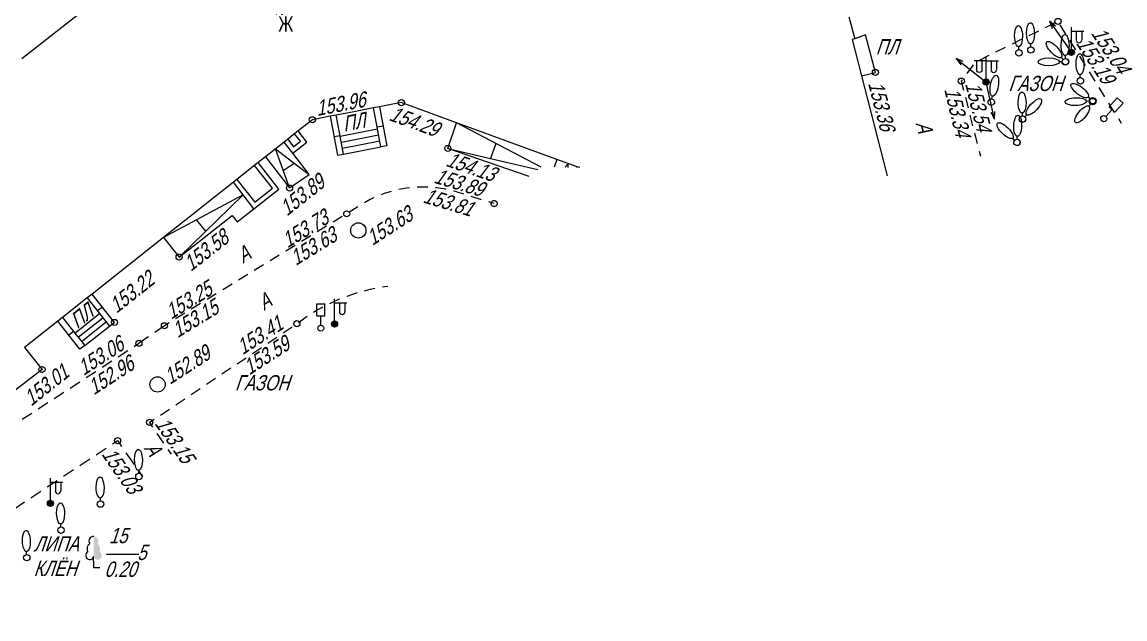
# Model space of a CAD drawing. Header units: metres. Extents: x 382 to 851, y 14083 to 14440.
# Drawn here: x 575.6 to 647.7, y 14172.7 to 14211.8 of the extents above; entities that cross this region are included whole.
import ezdxf
from ezdxf.enums import TextEntityAlignment as Align

# ---------------------------------------------------------------- set-up
doc = ezdxf.new("R2010")
doc.units = ezdxf.units.M
doc.header["$MEASUREMENT"] = 0
doc.linetypes.add('UP line', pattern=[1.5, 1, -0.5])
for name, color, linetype, lineweight in [('Бортовой камень', 7, 'Continuous', 25), ('Внутреннее заполнение', 7, 'Continuous', 25), ('Горизонтали', 7, 'Continuous', 25), ('Граница улицы', 7, 'Continuous', 25), ('Здания', 7, 'Continuous', 25), ('Колодцы', 7, 'Continuous', 25), ('Крыльца', 7, 'Continuous', 25), ('Леса и газоны', 7, 'Continuous', 25), ('ЛЭП', 7, 'Continuous', 25), ('Отдельно стоящее дерево', 7, 'Continuous', 25), ('Светофоры', 7, 'Continuous', 25), ('Фонари', 7, 'Continuous', 25), ('Части зданий', 7, 'Continuous', 25)]:
    doc.layers.add(name, color=color, linetype=linetype, lineweight=lineweight)
doc.styles.add('Style-RUSSIAN_1251', font='RUSSIAN_1251.shx')
doc.styles.add('Style-RUSSIAN_1251 I 0.32289', font='RUSSIAN_1251.shx', dxfattribs={"oblique": 18.5})

# ---------------------------------------------------------------- blocks, each defined once
blk = doc.blocks.new('PIKET_632')
at = {"layer": 'Горизонтали', "color": 251, "linetype": 'Continuous', "lineweight": 9}
blk.add_arc((0, 0), 0.2, 0, 359.99999, dxfattribs=at)
blk = doc.blocks.new('PIKET_636')
at = {"layer": 'Горизонтали', "color": 251, "linetype": 'Continuous', "lineweight": 9}
blk.add_arc((0, 0), 0.2, 0, 359.99999, dxfattribs=at)
blk = doc.blocks.new('DEREVO_552')
at = {"layer": 'Отдельно стоящее дерево', "color": 251, "linetype": 'Continuous', "lineweight": 9, "flags": 128}
blk.add_lwpolyline([(-0.007, 0.21), (-0.007, 0.393)], dxfattribs=at)
at = {"layer": 'Отдельно стоящее дерево', "color": 251, "linetype": 'Continuous', "lineweight": 9}
blk.add_arc((0, 0), 0.21, 0, 359.99999, dxfattribs=at)
blk.add_ellipse((-0.026, 1.088), major_axis=(-0.018, 0.695), ratio=0.369829, dxfattribs=at)
blk = doc.blocks.new('DEREVO_553')
at = {"layer": 'Отдельно стоящее дерево', "color": 251, "linetype": 'Continuous', "lineweight": 9, "flags": 128}
blk.add_lwpolyline([(-0.007, 0.21), (-0.007, 0.393)], dxfattribs=at)
at = {"layer": 'Отдельно стоящее дерево', "color": 251, "linetype": 'Continuous', "lineweight": 9}
blk.add_arc((-0.001, 0), 0.21, 0, 359.99999, dxfattribs=at)
blk.add_ellipse((-0.026, 1.088), major_axis=(-0.018, 0.695), ratio=0.369829, dxfattribs=at)
blk = doc.blocks.new('DEREVO_554')
at = {"layer": 'Отдельно стоящее дерево', "color": 251, "linetype": 'Continuous', "lineweight": 9, "flags": 128}
blk.add_lwpolyline([(-0.007, 0.21), (-0.007, 0.393)], dxfattribs=at)
at = {"layer": 'Отдельно стоящее дерево', "color": 251, "linetype": 'Continuous', "lineweight": 9}
blk.add_arc((0, 0), 0.21, 0, 359.99999, dxfattribs=at)
blk.add_ellipse((-0.026, 1.088), major_axis=(-0.019, 0.695), ratio=0.369829, dxfattribs=at)
blk = doc.blocks.new('DEREVO_555')
at = {"layer": 'Отдельно стоящее дерево', "color": 251, "linetype": 'Continuous', "lineweight": 9, "flags": 128}
blk.add_lwpolyline([(-0.007, 0.21), (-0.007, 0.393)], dxfattribs=at)
at = {"layer": 'Отдельно стоящее дерево', "color": 251, "linetype": 'Continuous', "lineweight": 9}
blk.add_arc((-0.00035, -0.00042), 0.21, 0, 359.9999943, dxfattribs=at)
blk.add_ellipse((-0.02585, 1.08758), major_axis=(-0.0185, 0.695), ratio=0.36982862, dxfattribs=at)
blk = doc.blocks.new('DEREVO_556')
at = {"layer": 'Отдельно стоящее дерево', "color": 251, "linetype": 'Continuous', "lineweight": 9, "flags": 128}
blk.add_lwpolyline([(-0.007, 0.211), (-0.007, 0.393)], dxfattribs=at)
at = {"layer": 'Отдельно стоящее дерево', "color": 251, "linetype": 'Continuous', "lineweight": 9}
blk.add_arc((0, 0), 0.21, 0, 359.99999, dxfattribs=at)
blk.add_ellipse((-0.026, 1.088), major_axis=(-0.018, 0.695), ratio=0.369829, dxfattribs=at)
blk = doc.blocks.new('DEREVO_557')
at = {"layer": 'Отдельно стоящее дерево', "color": 251, "linetype": 'Continuous', "lineweight": 9, "flags": 128}
blk.add_lwpolyline([(-0.007, 0.21), (-0.007, 0.393)], dxfattribs=at)
at = {"layer": 'Отдельно стоящее дерево', "color": 251, "linetype": 'Continuous', "lineweight": 9}
blk.add_arc((0, 0), 0.21, 0, 359.99999, dxfattribs=at)
blk.add_ellipse((-0.026, 1.088), major_axis=(-0.018, 0.695), ratio=0.369829, dxfattribs=at)
blk = doc.blocks.new('DEREVO_558')
at = {"layer": 'Отдельно стоящее дерево', "color": 251, "linetype": 'Continuous', "lineweight": 9, "flags": 128}
blk.add_lwpolyline([(-0.007, 0.21), (-0.007, 0.393)], dxfattribs=at)
at = {"layer": 'Отдельно стоящее дерево', "color": 251, "linetype": 'Continuous', "lineweight": 9}
blk.add_arc((0.00046, 0.00009), 0.21, 0, 359.9999943, dxfattribs=at)
blk.add_ellipse((-0.02504, 1.08809), major_axis=(-0.0185, 0.695), ratio=0.36982862, dxfattribs=at)
blk = doc.blocks.new('DEREVO_559')
at = {"layer": 'Отдельно стоящее дерево', "color": 251, "linetype": 'Continuous', "lineweight": 9, "flags": 128}
blk.add_lwpolyline([(-0.007, 0.21), (-0.007, 0.393)], dxfattribs=at)
at = {"layer": 'Отдельно стоящее дерево', "color": 251, "linetype": 'Continuous', "lineweight": 9}
blk.add_arc((0, 0), 0.21, 0, 359.99999, dxfattribs=at)
blk.add_ellipse((-0.026, 1.088), major_axis=(-0.019, 0.695), ratio=0.369829, dxfattribs=at)
blk = doc.blocks.new('DEREVO_560')
at = {"layer": 'Отдельно стоящее дерево', "color": 251, "linetype": 'Continuous', "lineweight": 9, "flags": 128}
blk.add_lwpolyline([(-0.007, 0.21), (-0.007, 0.393)], dxfattribs=at)
at = {"layer": 'Отдельно стоящее дерево', "color": 251, "linetype": 'Continuous', "lineweight": 9}
blk.add_arc((-0.00006, -0.00005), 0.21, 0, 359.9999943, dxfattribs=at)
blk.add_ellipse((-0.02556, 1.08795), major_axis=(-0.0185, 0.695), ratio=0.36982862, dxfattribs=at)
blk = doc.blocks.new('DEREVO_561')
at = {"layer": 'Отдельно стоящее дерево', "color": 251, "linetype": 'Continuous', "lineweight": 9, "flags": 128}
blk.add_lwpolyline([(-0.007, 0.21), (-0.007, 0.393)], dxfattribs=at)
at = {"layer": 'Отдельно стоящее дерево', "color": 251, "linetype": 'Continuous', "lineweight": 9}
blk.add_arc((0, 0), 0.21, 0, 359.99999, dxfattribs=at)
blk.add_ellipse((-0.026, 1.088), major_axis=(-0.019, 0.695), ratio=0.369829, dxfattribs=at)
blk = doc.blocks.new('DEREVO_562')
at = {"layer": 'Отдельно стоящее дерево', "color": 251, "linetype": 'Continuous', "lineweight": 9, "flags": 128}
blk.add_lwpolyline([(-0.007, 0.21), (-0.006, 0.393)], dxfattribs=at)
at = {"layer": 'Отдельно стоящее дерево', "color": 251, "linetype": 'Continuous', "lineweight": 9}
blk.add_arc((0, 0), 0.21, 0, 359.99999, dxfattribs=at)
blk.add_ellipse((-0.025, 1.088), major_axis=(-0.018, 0.695), ratio=0.369829, dxfattribs=at)
blk = doc.blocks.new('DEREVO_563')
at = {"layer": 'Отдельно стоящее дерево', "color": 251, "linetype": 'Continuous', "lineweight": 9, "flags": 128}
blk.add_lwpolyline([(-0.007, 0.21), (-0.007, 0.393)], dxfattribs=at)
at = {"layer": 'Отдельно стоящее дерево', "color": 251, "linetype": 'Continuous', "lineweight": 9}
blk.add_arc((-0.00007, -0.00049), 0.21, 0, 359.9999943, dxfattribs=at)
blk.add_ellipse((-0.02557, 1.08751), major_axis=(-0.0185, 0.695), ratio=0.36982862, dxfattribs=at)
blk = doc.blocks.new('DEREVO_564')
at = {"layer": 'Отдельно стоящее дерево', "color": 251, "linetype": 'Continuous', "lineweight": 9, "flags": 128}
blk.add_lwpolyline([(-0.007, 0.21), (-0.007, 0.393)], dxfattribs=at)
at = {"layer": 'Отдельно стоящее дерево', "color": 251, "linetype": 'Continuous', "lineweight": 9}
blk.add_arc((0, 0), 0.21, 0, 359.99999, dxfattribs=at)
blk.add_ellipse((-0.026, 1.088), major_axis=(-0.018, 0.695), ratio=0.369829, dxfattribs=at)
blk = doc.blocks.new('DEREVO_565')
at = {"layer": 'Отдельно стоящее дерево', "color": 251, "linetype": 'Continuous', "lineweight": 9, "flags": 128}
blk.add_lwpolyline([(-0.007, 0.21), (-0.007, 0.393)], dxfattribs=at)
at = {"layer": 'Отдельно стоящее дерево', "color": 251, "linetype": 'Continuous', "lineweight": 9}
blk.add_arc((0, 0), 0.21, 0, 359.99999, dxfattribs=at)
blk.add_ellipse((-0.025, 1.088), major_axis=(-0.019, 0.695), ratio=0.369829, dxfattribs=at)
blk = doc.blocks.new('PIKET_656')
at = {"layer": 'Горизонтали', "color": 251, "linetype": 'Continuous', "lineweight": 9}
blk.add_arc((-0.00005, -0.00049), 0.2, 0, 359.9999943, dxfattribs=at)
blk = doc.blocks.new('PIKET_657')
at = {"layer": 'Горизонтали', "color": 251, "linetype": 'Continuous', "lineweight": 9}
blk.add_arc((-0.00022, -0.0001), 0.2, 0, 359.9999943, dxfattribs=at)
blk = doc.blocks.new('PIKET_658')
at = {"layer": 'Горизонтали', "color": 251, "linetype": 'Continuous', "lineweight": 9}
blk.add_arc((-0.00001, -0.0003), 0.2, 0, 359.9999943, dxfattribs=at)
blk = doc.blocks.new('PIKET_659')
at = {"layer": 'Горизонтали', "color": 251, "linetype": 'Continuous', "lineweight": 9}
blk.add_arc((0, 0), 0.2, 0, 359.99999, dxfattribs=at)
blk = doc.blocks.new('KOLOD_140')
at = {"layer": 'Колодцы', "color": 251, "linetype": 'Continuous', "lineweight": 9}
blk.add_arc((0, 0), 0.5, 0, 359.99999, dxfattribs=at)
blk = doc.blocks.new('KOLOD_141')
at = {"layer": 'Колодцы', "color": 251, "linetype": 'Continuous', "lineweight": 9}
blk.add_arc((0, 0), 0.5, 0, 359.99999, dxfattribs=at)
blk = doc.blocks.new('DEREVO_597')
at = {"layer": 'Отдельно стоящее дерево', "color": 251, "linetype": 'Continuous', "lineweight": 9, "flags": 128}
blk.add_lwpolyline([(-0.007, 0.21), (-0.007, 0.393)], dxfattribs=at)
at = {"layer": 'Отдельно стоящее дерево', "color": 251, "linetype": 'Continuous', "lineweight": 9}
blk.add_arc((0, 0), 0.21, 0, 359.99999, dxfattribs=at)
blk.add_ellipse((-0.026, 1.088), major_axis=(-0.019, 0.695), ratio=0.369829, dxfattribs=at)
blk = doc.blocks.new('DEREVO_598')
at = {"layer": 'Отдельно стоящее дерево', "color": 251, "linetype": 'Continuous', "lineweight": 9, "flags": 128}
blk.add_lwpolyline([(-0.007, 0.21), (-0.007, 0.393)], dxfattribs=at)
at = {"layer": 'Отдельно стоящее дерево', "color": 251, "linetype": 'Continuous', "lineweight": 9}
blk.add_arc((0, 0), 0.21, 0, 359.99999, dxfattribs=at)
blk.add_ellipse((-0.026, 1.088), major_axis=(-0.019, 0.695), ratio=0.369829, dxfattribs=at)
blk = doc.blocks.new('DEREVO_599')
at = {"layer": 'Отдельно стоящее дерево', "color": 251, "linetype": 'Continuous', "lineweight": 9, "flags": 128}
blk.add_lwpolyline([(-0.007, 0.21), (-0.007, 0.393)], dxfattribs=at)
at = {"layer": 'Отдельно стоящее дерево', "color": 251, "linetype": 'Continuous', "lineweight": 9}
blk.add_arc((0, 0), 0.21, 0, 359.99999, dxfattribs=at)
blk.add_ellipse((-0.026, 1.088), major_axis=(-0.019, 0.695), ratio=0.369829, dxfattribs=at)
blk = doc.blocks.new('DEREVO_600')
at = {"layer": 'Отдельно стоящее дерево', "color": 251, "linetype": 'Continuous', "lineweight": 9, "flags": 128}
blk.add_lwpolyline([(-0.007, 0.21), (-0.007, 0.393)], dxfattribs=at)
at = {"layer": 'Отдельно стоящее дерево', "color": 251, "linetype": 'Continuous', "lineweight": 9}
blk.add_arc((-0.001, 0), 0.21, 0, 359.99999, dxfattribs=at)
blk.add_ellipse((-0.026, 1.088), major_axis=(-0.019, 0.695), ratio=0.369829, dxfattribs=at)
blk = doc.blocks.new('DORZN1_68')
at = {"layer": 'Светофоры', "color": 251, "linetype": 'Continuous', "lineweight": 9}
for p, q in [((-0.27, 0.806), (-0.27, 1.603)), ((-0.27, 1.598), (0.252, 1.598)), ((0.252, 0.792), (0.252, 1.589)), ((-0.27, 0.801), (0.248, 0.801)), ((-0.004, 0.2), (-0.004, 0.801))]:
    blk.add_line(p, q, dxfattribs=at)
blk.add_arc((0, 0), 0.2, 0, 359.99999, dxfattribs=at)
blk = doc.blocks.new('FNRM1_30')
at = {"layer": 'Фонари', "linetype": 'Continuous', "lineweight": 9}
h = blk.add_hatch(color=251, dxfattribs=at)
edge = h.paths.add_edge_path()
edge.add_arc((0, 0), 0.2, 0, 360)
at = {"layer": 'Фонари', "color": 251, "linetype": 'Continuous', "lineweight": 9}
for p, q in [((0.003, 0.2), (0.003, 1.641)), ((0.017, 1.388), (0.805, 1.388)), ((0.322, 1.371), (0.322, 0.816)), ((0.676, 1.378), (0.676, 0.823))]:
    blk.add_line(p, q, dxfattribs=at)
blk.add_circle((0, 0), 0.2, dxfattribs=at)
blk.add_arc((0.496, 0.809), 0.181, 180, 0, dxfattribs=at)
blk = doc.blocks.new('FNRM1_31')
at = {"layer": 'Фонари', "linetype": 'Continuous', "lineweight": 9}
h = blk.add_hatch(color=251, dxfattribs=at)
edge = h.paths.add_edge_path()
edge.add_arc((0, 0), 0.2, 0, 360)
at = {"layer": 'Фонари', "color": 251, "linetype": 'Continuous', "lineweight": 9}
for p, q in [((0.003, 0.2), (0.003, 1.641)), ((0.017, 1.388), (0.805, 1.388)), ((0.322, 1.371), (0.322, 0.816)), ((0.676, 1.378), (0.676, 0.823))]:
    blk.add_line(p, q, dxfattribs=at)
blk.add_circle((0, 0), 0.2, dxfattribs=at)
blk.add_arc((0.496, 0.809), 0.181, 180, 0, dxfattribs=at)
blk = doc.blocks.new('DORZN1_69')
at = {"layer": 'Светофоры', "color": 251, "linetype": 'Continuous', "lineweight": 9}
for p, q in [((-0.27, 0.806), (-0.27, 1.603)), ((-0.27, 1.598), (0.252, 1.598)), ((0.252, 0.792), (0.252, 1.589)), ((-0.27, 0.801), (0.248, 0.801)), ((-0.004, 0.2), (-0.004, 0.801))]:
    blk.add_line(p, q, dxfattribs=at)
blk.add_arc((0, 0), 0.2, 0, 359.99999, dxfattribs=at)
blk = doc.blocks.new('PIKET_668')
at = {"layer": 'Горизонтали', "color": 251, "linetype": 'Continuous', "lineweight": 9}
blk.add_arc((0, 0), 0.2, 0, 359.99999, dxfattribs=at)
blk = doc.blocks.new('PIKET_669')
at = {"layer": 'Горизонтали', "color": 251, "linetype": 'Continuous', "lineweight": 9}
blk.add_arc((0, 0), 0.2, 0, 359.99999, dxfattribs=at)
blk = doc.blocks.new('PIKET_674')
at = {"layer": 'Горизонтали', "color": 251, "linetype": 'Continuous', "lineweight": 9}
blk.add_arc((0, 0), 0.2, 0, 359.99999, dxfattribs=at)
blk = doc.blocks.new('PIKET_675')
at = {"layer": 'Горизонтали', "color": 251, "linetype": 'Continuous', "lineweight": 9}
blk.add_arc((0, 0), 0.2, 0, 359.99999, dxfattribs=at)
blk = doc.blocks.new('PIKET_676')
at = {"layer": 'Горизонтали', "color": 251, "linetype": 'Continuous', "lineweight": 9}
blk.add_arc((0, 0), 0.2, 0, 359.99999, dxfattribs=at)
blk = doc.blocks.new('PIKET_677')
at = {"layer": 'Горизонтали', "color": 251, "linetype": 'Continuous', "lineweight": 9}
blk.add_arc((0, 0), 0.2, 0, 359.99999, dxfattribs=at)
blk = doc.blocks.new('msdElementTypeLine_85')
at = {"layer": 'ЛЭП', "color": 251, "linetype": 'Continuous', "lineweight": 9}
for p, q in [((1.569, 28.523), (0.134, 30.57)), ((20.027, 2.181), (21.462, 0.134))]:
    blk.add_line(p, q, dxfattribs=at)
at = {"layer": 'ЛЭП', "color": 251, "linetype": 'Continuous', "lineweight": 9, "flags": 128}
for points in [[(1.173, 28.854), (1.569, 28.523), (1.391, 29.01)], [(20.423, 1.85), (20.027, 2.181), (20.205, 1.694)]]:
    blk.add_lwpolyline(points, dxfattribs=at)
blk = doc.blocks.new('msdElementTypeLine_86')
at = {"layer": 'ЛЭП', "color": 251, "linetype": 'Continuous', "lineweight": 9}
blk.add_line((0.689, 2.226), (0.134, 4.664), dxfattribs=at)
at = {"layer": 'ЛЭП', "color": 251, "linetype": 'Continuous', "lineweight": 9, "flags": 128}
blk.add_lwpolyline([(0.447, 2.683), (0.689, 2.226), (0.708, 2.745)], dxfattribs=at)
blk = doc.blocks.new('PIKET_688')
at = {"layer": 'Горизонтали', "color": 251, "linetype": 'Continuous', "lineweight": 9}
blk.add_arc((0, 0), 0.2, 0, 359.99999, dxfattribs=at)
blk = doc.blocks.new('msdElementTypeLine_87')
at = {"layer": 'ЛЭП', "color": 251, "linetype": 'Continuous', "lineweight": 9}
for p, q in [((2.104, 15.523), (0.134, 17.063)), ((19.822, 1.674), (21.792, 0.134))]:
    blk.add_line(p, q, dxfattribs=at)
at = {"layer": 'ЛЭП', "color": 251, "linetype": 'Continuous', "lineweight": 9, "flags": 128}
for points in [[(1.628, 15.725), (2.104, 15.523), (1.791, 15.938)], [(20.298, 1.472), (19.822, 1.674), (20.135, 1.259)]]:
    blk.add_lwpolyline(points, dxfattribs=at)
blk = doc.blocks.new('FNRM2')
at = {"layer": 'Фонари', "linetype": 'Continuous', "lineweight": 9}
h = blk.add_hatch(color=251, dxfattribs=at)
edge = h.paths.add_edge_path()
edge.add_arc((0, 0), 0.2, 0, 360)
at = {"layer": 'Фонари', "color": 251, "linetype": 'Continuous', "lineweight": 9}
for p, q in [((0.004, 0.2), (0.004, 1.639)), ((0.004, 1.386), (-0.784, 1.386)), ((-0.627, 1.376), (-0.627, 0.821)), ((-0.273, 1.369), (-0.273, 0.814)), ((0.018, 1.386), (0.806, 1.386)), ((0.323, 1.369), (0.323, 0.814)), ((0.677, 1.376), (0.677, 0.821))]:
    blk.add_line(p, q, dxfattribs=at)
blk.add_circle((0, 0), 0.2, dxfattribs=at)
at = {"layer": 'Фонари', "color": 251, "linetype": 'Continuous', "lineweight": 9, "extrusion": (0, 0, -1)}
blk.add_arc((0.447, 0.807), 0.181, 180, 0, dxfattribs=at)
at = {"layer": 'Фонари', "color": 251, "linetype": 'Continuous', "lineweight": 9}
blk.add_arc((0.497, 0.807), 0.181, 180, 0, dxfattribs=at)
blk = doc.blocks.new('msdElementTypeLine_88')
at = {"layer": 'Граница улицы', "color": 251, "linetype": 'Continuous', "lineweight": 9}
for p, q in [((1.672, 1.143), (1.042, 0.713)), ((0.63, 0.43), (0, 0))]:
    blk.add_line(p, q, dxfattribs=at)
blk = doc.blocks.new('LISTVL_10')
at = {"layer": 'Леса и газоны', "linetype": 'Continuous', "lineweight": 9}
blk.add_hatch(color=251, dxfattribs=at).paths.add_polyline_path([(0, 0.716, 1.560755), (0.385, 1.023), (0.388, 1.029, 0.363475), (0.254, 1.551), (0.254, 1.558, 0.605867), (0, 2.029)])
at = {"layer": 'Леса и газоны', "color": 251, "linetype": 'Continuous', "lineweight": 9}
blk.add_line((0.25, 0.511), (0.251, 0.511), dxfattribs=at)
at = {"layer": 'Леса и газоны', "color": 251, "linetype": 'Continuous', "lineweight": 9, "flags": 128}
for points in [[(0, 0.41), (0, 0.716)], [(0, 0.41), (0, 0), (0.403, 0)]]:
    blk.add_lwpolyline(points, dxfattribs=at)
at = {"layer": 'Леса и газоны', "color": 251, "linetype": 'Continuous', "lineweight": 9}
for centre, radius, start, end in [((-0.01, 1.21), 0.42, 125.65288, 205.55264), ((-0.004, 1.727), 0.302, 87.9054, 214.10941), ((-0.248, 0.781), 0.271, 117.60723, 335.82382)]:
    blk.add_arc(centre, radius, start, end, dxfattribs=at)
blk = doc.blocks.new('msdElementTypeLineString_259')
at = {"layer": 'Граница улицы', "color": 251, "linetype": 'Continuous', "lineweight": 9}
for p, q in [((0, 2.372), (0.265, 1.985)), ((0.547, 1.573), (1.077, 0.799)), ((1.359, 0.387), (1.624, 0))]:
    blk.add_line(p, q, dxfattribs=at)
blk = doc.blocks.new('msdElementTypeLineString_260')
at = {"layer": 'Граница улицы', "color": 251, "linetype": 'Continuous', "lineweight": 9}
for p, q in [((0.217, 1.774), (0, 2.091)), ((0.936, 0.729), (0.501, 1.362)), ((1.436, 0), (1.219, 0.317))]:
    blk.add_line(p, q, dxfattribs=at)
blk = doc.blocks.new('msdElementTypeLineString_261')
at = {"layer": 'Бортовой камень', "color": 251, "linetype": 'Continuous', "lineweight": 9}
for p, q in [((8.735, 5.849), (9.323, 6.242)), ((7.732, 5.177), (8.32, 5.571)), ((6.729, 4.505), (7.317, 4.899)), ((5.726, 3.834), (6.313, 4.227)), ((4.722, 3.162), (5.31, 3.555)), ((2.716, 1.818), (3.304, 2.212)), ((3.719, 2.49), (4.307, 2.884)), ((1.713, 1.147), (2.3, 1.54)), ((0.709, 0.475), (1.297, 0.869)), ((0, 0), (0.294, 0.197))]:
    blk.add_line(p, q, dxfattribs=at)
at = {"layer": 'Бортовой камень', "color": 251, "linetype": 'Continuous', "lineweight": 9, "flags": 128}
for points in [[(14.056, 8.613), (14.133, 8.633), (14.439, 8.706), (14.745, 8.771)], [(15.237, 8.858), (15.365, 8.879), (15.587, 8.908)], [(11.793, 7.782), (12.061, 7.908), (12.349, 8.034), (12.438, 8.07)], [(12.904, 8.253), (12.933, 8.264), (13.23, 8.368), (13.529, 8.464), (13.575, 8.477)], [(10.733, 7.204), (10.945, 7.331), (11.218, 7.486), (11.347, 7.555)], [(9.735, 6.526), (9.894, 6.644), (10.15, 6.826), (10.312, 6.935)]]:
    blk.add_lwpolyline(points, dxfattribs=at)
blk = doc.blocks.new('PIKET_720')
at = {"layer": 'Горизонтали', "color": 251, "linetype": 'Continuous', "lineweight": 9}
blk.add_arc((0, 0), 0.2, 0, 359.99999, dxfattribs=at)
blk = doc.blocks.new('PIKET_721')
at = {"layer": 'Горизонтали', "color": 251, "linetype": 'Continuous', "lineweight": 9}
blk.add_arc((0, 0), 0.2, 0, 359.99999, dxfattribs=at)
blk = doc.blocks.new('PIKET_722')
at = {"layer": 'Горизонтали', "color": 251, "linetype": 'Continuous', "lineweight": 9}
blk.add_arc((0, 0), 0.2, 0, 359.99999, dxfattribs=at)
blk = doc.blocks.new('PIKET_723')
at = {"layer": 'Горизонтали', "color": 251, "linetype": 'Continuous', "lineweight": 9}
blk.add_arc((0, 0), 0.2, 0, 359.99999, dxfattribs=at)
blk = doc.blocks.new('FNRM1_38')
at = {"layer": 'Фонари', "linetype": 'Continuous', "lineweight": 9}
h = blk.add_hatch(color=251, dxfattribs=at)
edge = h.paths.add_edge_path()
edge.add_arc((0, 0), 0.2, 0, 360)
at = {"layer": 'Фонари', "color": 251, "linetype": 'Continuous', "lineweight": 9}
for p, q in [((0.003, 0.2), (0.003, 1.641)), ((0.017, 1.388), (0.805, 1.388)), ((0.322, 1.371), (0.322, 0.816)), ((0.676, 1.378), (0.676, 0.823))]:
    blk.add_line(p, q, dxfattribs=at)
blk.add_circle((0, 0), 0.2, dxfattribs=at)
blk.add_arc((0.496, 0.809), 0.181, 180, 0, dxfattribs=at)
blk = doc.blocks.new('msdElementTypeLineString_263')
at = {"layer": 'Бортовой камень', "color": 251, "linetype": 'Continuous', "lineweight": 9}
for p, q in [((6.122, 8.723), (5.488, 8.41)), ((5.039, 8.189), (4.406, 7.876)), ((6.843, 7.993), (6.47, 8.593)), ((3.957, 7.654), (3.323, 7.341)), ((7.481, 6.968), (7.107, 7.568)), ((1.793, 6.586), (1.159, 6.273)), ((2.875, 7.12), (2.241, 6.807)), ((8.118, 5.943), (7.745, 6.544)), ((0.765, 5.987), (0.354, 5.413)), ((8.756, 4.919), (8.382, 5.519)), ((9.393, 3.894), (9.02, 4.494)), ((0.271, 3.853), (0.444, 3.167)), ((10.031, 2.869), (9.657, 3.469)), ((0.567, 2.683), (0.74, 1.998)), ((10.481, 2.144), (10.295, 2.444)), ((0.863, 1.513), (1.037, 0.828)), ((1.159, 0.343), (1.246, 0))]:
    blk.add_line(p, q, dxfattribs=at)
at = {"layer": 'Бортовой камень', "color": 251, "linetype": 'Continuous', "lineweight": 9, "flags": 128}
blk.add_lwpolyline([(0.063, 5.006), (0, 4.919), (0.148, 4.337)], dxfattribs=at)
blk = doc.blocks.new('msdElementTypeLineString_279')
at = {"layer": 'Бортовой камень', "color": 251, "linetype": 'Continuous', "lineweight": 9}
for p, q in [((11.885, 11.456), (12.21, 11.671)), ((10.817, 10.751), (11.467, 11.181)), ((9.749, 10.046), (10.399, 10.476)), ((8.681, 9.341), (9.331, 9.77)), ((7.613, 8.636), (8.263, 9.065)), ((6.545, 7.931), (7.195, 8.36)), ((5.477, 7.226), (6.127, 7.655)), ((4.409, 6.52), (5.06, 6.95)), ((3.341, 5.815), (3.992, 6.245)), ((2.273, 5.11), (2.924, 5.54)), ((1.205, 4.405), (1.856, 4.835)), ((0.142, 2.788), (0.792, 3.217)), ((0.633, 1.782), (0.188, 2.423)), ((1.363, 0.731), (0.919, 1.372)), ((1.871, 0.001), (1.649, 0.321))]:
    blk.add_line(p, q, dxfattribs=at)
at = {"layer": 'Бортовой камень', "color": 251, "linetype": 'Continuous', "lineweight": 9, "flags": 128}
blk.add_lwpolyline([(1.209, 3.493), (1.314, 3.562), (0.941, 4.1)], dxfattribs=at)
blk = doc.blocks.new('msdElementTypeLineString_280')
at = {"layer": 'Бортовой камень', "color": 251, "linetype": 'Continuous', "lineweight": 9}
for p, q in [((20.191, 7.639), (20.818, 8.047)), ((21.237, 8.321), (21.55, 8.525)), ((0.001, 7.442), (0.229, 7.146)), ((19.146, 6.957), (19.772, 7.365)), ((0.535, 6.75), (0.992, 6.158)), ((18.1, 6.275), (18.727, 6.683)), ((17.055, 5.592), (17.682, 6.001)), ((1.298, 5.762), (1.755, 5.17)), ((16.009, 4.91), (16.636, 5.319)), ((14.964, 4.228), (15.591, 4.637)), ((2.83, 3.791), (3.292, 3.202)), ((13.919, 3.546), (14.545, 3.955)), ((12.873, 2.864), (13.5, 3.273)), ((3.601, 2.809), (4.062, 2.22)), ((11.828, 2.182), (12.454, 2.591)), ((4.371, 1.827), (4.832, 1.238)), ((10.782, 1.5), (11.409, 1.909)), ((9.737, 0.818), (10.364, 1.227))]:
    blk.add_line(p, q, dxfattribs=at)
at = {"layer": 'Бортовой камень', "color": 251, "linetype": 'Continuous', "lineweight": 9, "flags": 128}
for points in [[(2.061, 4.774), (2.125, 4.692), (2.522, 4.185)], [(5.141, 0.844), (5.196, 0.774), (5.418, 0.625), (5.644, 0.481), (5.751, 0.42)], [(6.2, 0.201), (6.366, 0.139), (6.625, 0.068), (6.888, 0.021), (6.923, 0.019)], [(7.423, 0.003), (7.681, 0.026), (7.944, 0.067), (8.162, 0.112)], [(8.647, 0.235), (8.731, 0.258), (8.993, 0.333), (9.318, 0.545)]]:
    blk.add_lwpolyline(points, dxfattribs=at)
blk = doc.blocks.new('msdElementTypeLineString_286')
at = {"layer": 'Бортовой камень', "color": 251, "linetype": 'Continuous', "lineweight": 9}
for p, q in [((20.754, 8.246), (20.075, 8.451)), ((21.573, 8), (21.233, 8.102)), ((12.665, 7.778), (12.062, 7.406)), ((10.605, 6.512), (10.001, 6.141)), ((11.636, 7.144), (11.032, 6.773)), ((9.575, 5.879), (8.971, 5.508)), ((8.545, 5.246), (7.941, 4.875)), ((7.514, 4.614), (6.91, 4.243)), ((6.484, 3.981), (5.88, 3.61)), ((5.454, 3.349), (4.85, 2.978)), ((4.423, 2.716), (3.819, 2.345)), ((2.363, 1.451), (1.759, 1.08)), ((3.393, 2.083), (2.789, 1.712)), ((1.332, 0.818), (0.728, 0.447)), ((0.302, 0.185), (0, 0))]:
    blk.add_line(p, q, dxfattribs=at)
at = {"layer": 'Бортовой камень', "color": 251, "linetype": 'Continuous', "lineweight": 9, "flags": 128}
for points in [[(14.845, 8.797), (14.62, 8.731), (14.382, 8.654), (14.171, 8.577)], [(16.03, 9.027), (15.836, 9.003), (15.589, 8.965), (15.344, 8.918), (15.331, 8.915)], [(17.237, 9.072), (17.08, 9.078), (16.831, 9.079), (16.581, 9.072), (16.529, 9.069)], [(18.437, 8.929), (18.32, 8.952), (18.074, 8.993), (17.827, 9.026), (17.736, 9.035)], [(19.599, 8.603), (19.524, 8.631), (19.288, 8.71), (19.049, 8.782), (18.923, 8.816)], [(13.709, 8.385), (13.688, 8.376), (13.462, 8.269), (13.091, 8.04)]]:
    blk.add_lwpolyline(points, dxfattribs=at)
blk = doc.blocks.new('msdElementTypeTextNode_28')
at = {"layer": 'Здания', "color": 251, "linetype": 'Continuous', "lineweight": 9, "style": 'Style-RUSSIAN_1251', "width": 0.799996}
for s, p in [(' 8-9 ', (0, 1.100001)), ('К—', (0, 0.000001)), (' Ж', (0, -1.100999))]:
    blk.add_text(s, height=1.000002, dxfattribs=at).set_placement(p, align=Align.MIDDLE_LEFT)
blk = doc.blocks.new('msdElementTypeTextNode_29')
at = {"layer": 'Леса и газоны', "color": 251, "linetype": 'Continuous', "lineweight": 9, "style": 'Style-RUSSIAN_1251 I 0.32289', "oblique": 18.5, "width": 0.799996}
for s, p in [(' 15', (0, 1.100001)), ('——5', (0, 0.000001)), ('0.20', (0, -1.100999))]:
    blk.add_text(s, height=1.000002, dxfattribs=at).set_placement(p, align=Align.MIDDLE_LEFT)

msp = doc.modelspace()

# ---------------------------------------------------------------- linework, layer by layer
at = {"layer": 'Внутреннее заполнение', "color": 251, "linetype": 'Continuous', "lineweight": 9}
for p, q in [((596.378, 14204.325), (595.985, 14204.25)), ((596.445, 14203.913), (598.881, 14204.381)), ((596.52, 14203.52), (598.957, 14203.988)), ((580.809, 14193.112), (580.495, 14192.863)), ((579.232, 14191.14), (580.847, 14192.419)), ((579.45, 14190.865), (581.065, 14192.144)), ((578.928, 14191.524), (578.615, 14191.275))]:
    msp.add_line(p, q, dxfattribs=at)
at = {"layer": 'Внутреннее заполнение', "color": 251, "linetype": 'Continuous', "lineweight": 9, "flags": 128}
for points in [[(599.176, 14204.964), (598.784, 14204.888)], [(609.511, 14202.275), (603.989, 14205.173)], [(592.936, 14204.095), (593.317, 14203.603), (593.775, 14203.966), (593.39, 14204.462)], [(593.053, 14200.916), (592.134, 14203.463), (593.369, 14202.523), (594.33, 14201.791)], [(603.412, 14203.498), (606.194, 14202.843), (609.302, 14202.112)], [(606.553, 14203.827), (606.194, 14202.843)], [(589.618, 14201.466), (590.775, 14199.973), (591.932, 14200.888), (590.77, 14202.387)], [(592.646, 14202.043), (593.369, 14202.523)], [(611.093, 14202.263), (611.262, 14202.465), (611.254, 14202.258)], [(585.831, 14196.383), (590.013, 14200.466), (586.977, 14198.831), (584.815, 14197.666)], [(587.571, 14198.081), (586.977, 14198.831)]]:
    msp.add_lwpolyline(points, dxfattribs=at)
at = {"layer": 'Здания', "color": 251, "linetype": 'Continuous', "lineweight": 9, "flags": 128}
for points in [[(575.542, 14209.378), (580.082, 14212.938)], [(629.649, 14212.118), (630.05, 14210.678), (629.857, 14210.624), (630.47, 14208.24), (632.146, 14201.712)], [(612.04, 14202.238), (611.866, 14202.301), (610.551, 14202.781), (603.989, 14205.173), (600.368, 14206.494), (598.935, 14206.218), (598.542, 14206.143), (597.161, 14205.877), (596.106, 14205.674), (595.713, 14205.599), (594.548, 14205.375), (593.627, 14204.646), (592.699, 14203.911), (591.476, 14202.942), (591.007, 14202.571), (589.381, 14201.282), (584.815, 14197.666), (580.137, 14193.961), (579.823, 14193.712), (578.208, 14192.433), (577.894, 14192.185), (575.723, 14190.465), (576.863, 14189.029), (569.993, 14183.749)]]:
    msp.add_lwpolyline(points, dxfattribs=at)
at = {"layer": 'Крыльца', "color": 251, "linetype": 'Continuous', "lineweight": 9}
for p, q in [((596.369, 14204.306), (598.806, 14204.774)), ((596.596, 14203.127), (599.032, 14203.595)), ((579.653, 14190.609), (581.286, 14191.864))]:
    msp.add_line(p, q, dxfattribs=at)
at = {"layer": 'Крыльца', "color": 251, "linetype": 'Continuous', "lineweight": 9, "flags": 128}
for points in [[(630.47, 14208.24), (631.387, 14208.475), (630.737, 14210.928), (630.05, 14210.678)], [(595.713, 14205.599), (596.203, 14203.052), (596.596, 14203.127), (596.369, 14204.306), (596.324, 14204.54), (596.106, 14205.674)], [(598.935, 14206.218), (599.425, 14203.671), (599.032, 14203.595), (598.806, 14204.774), (598.542, 14206.143)], [(608.728, 14201.667), (603.412, 14203.498), (603.989, 14205.173)], [(591.476, 14202.942), (593.049, 14200.913), (594.33, 14201.791), (594.339, 14201.796), (593.266, 14203.18), (592.699, 14203.911)], [(610.551, 14202.781), (610.379, 14202.281)], [(611.846, 14202.243), (611.866, 14202.301)], [(584.815, 14197.666), (585.831, 14196.383), (589.311, 14199.109), (589.628, 14198.701), (590.723, 14199.55), (589.381, 14201.282)], [(579.823, 14193.712), (580.63, 14192.693), (581.286, 14191.864), (581.604, 14192.108), (580.137, 14193.961)], [(579.015, 14191.414), (580.63, 14192.693)], [(578.208, 14192.433), (579.015, 14191.414), (579.653, 14190.609), (579.336, 14190.365), (577.894, 14192.185)]]:
    msp.add_lwpolyline(points, dxfattribs=at)
at = {"layer": 'Части зданий', "color": 251, "linetype": 'Continuous', "lineweight": 9, "flags": 128}
for points in [[(593.266, 14203.18), (594.194, 14203.915), (593.627, 14204.646)], [(590.723, 14199.55), (592.351, 14200.837), (591.007, 14202.571)]]:
    msp.add_lwpolyline(points, dxfattribs=at)

# ---------------------------------------------------------------- block references
at = {"layer": 'Бортовой камень', "color": 251, "linetype": 'Continuous', "lineweight": 9}
for name, p in [('msdElementTypeLineString_263', (637.008, 14202.983)), ('msdElementTypeLineString_286', (584.87, 14191.89)), ('msdElementTypeLineString_261', (583.898, 14185.574)), ('msdElementTypeLineString_280', (561.648, 14182.222)), ('msdElementTypeLineString_279', (569.596, 14172.704))]:
    msp.add_blockref(name, p, dxfattribs=at)
at = {"layer": 'Горизонтали', "color": 251, "linetype": 'Continuous', "lineweight": 9}
for name, p in [('PIKET_688', (643.334, 14211.807)), ('PIKET_636', (631.387, 14208.475)), ('PIKET_632', (637.008, 14207.902)), ('PIKET_656', (600.368, 14206.494)), ('PIKET_657', (594.548, 14205.375)), ('PIKET_677', (603.412, 14203.498)), ('PIKET_676', (593.058, 14200.901)), ('PIKET_722', (596.802, 14199.216)), ('PIKET_658', (585.831, 14196.383)), ('PIKET_674', (581.604, 14192.108)), ('PIKET_721', (584.87, 14191.89)), ('PIKET_659', (593.54, 14192.03)), ('PIKET_720', (583.198, 14190.747)), ('PIKET_675', (576.863, 14189.029)), ('PIKET_668', (583.898, 14185.574)), ('PIKET_669', (581.806, 14184.375))]:
    msp.add_blockref(name, p, dxfattribs=at)
at = {"layer": 'Горизонтали', "color": 251, "linetype": 'Continuous', "lineweight": 9, "rotation": 32.86162860905566}
msp.add_blockref('PIKET_723', (606.443, 14199.89), dxfattribs=at)
at = {"layer": 'Граница улицы', "color": 251, "linetype": 'Continuous', "lineweight": 9}
for name, p in [('msdElementTypeLine_88', (583.198, 14190.747)), ('msdElementTypeLineString_260', (583.898, 14183.483)), ('msdElementTypeLineString_259', (581.806, 14182.003))]:
    msp.add_blockref(name, p, dxfattribs=at)
at = {"layer": 'Здания', "color": 251, "linetype": 'Continuous', "lineweight": 9}
msp.add_blockref('msdElementTypeTextNode_28', (592.018, 14212.734), dxfattribs=at)
at = {"layer": 'Колодцы', "color": 251, "linetype": 'Continuous', "lineweight": 9}
for name, p in [('KOLOD_140', (597.556, 14198.13)), ('KOLOD_141', (584.421, 14188.05))]:
    msp.add_blockref(name, p, dxfattribs=at)
at = {"layer": 'Леса и газоны', "color": 251, "linetype": 'Continuous', "lineweight": 9}
for name, p in [('LISTVL_10', (580.237, 14176.077)), ('msdElementTypeTextNode_29', (580.943, 14177.059))]:
    msp.add_blockref(name, p, dxfattribs=at)
at = {"layer": 'ЛЭП', "color": 251, "linetype": 'Continuous', "lineweight": 9}
for name, p in [('msdElementTypeLine_85', (622.746, 14209.647)), ('msdElementTypeLine_87', (616.84, 14207.706)), ('msdElementTypeLine_86', (638.498, 14203.176))]:
    msp.add_blockref(name, p, dxfattribs=at)
at = {"layer": 'Отдельно стоящее дерево', "color": 251, "linetype": 'Continuous', "lineweight": 9}
for name, p in [('DEREVO_559', (640.778, 14209.752)), ('DEREVO_560', (641.56, 14209.94)), ('DEREVO_558', (643.821, 14209.175)), ('DEREVO_555', (644.798, 14207.92)), ('DEREVO_563', (641.009, 14205.413)), ('DEREVO_597', (583.199, 14182.029)), ('DEREVO_598', (580.687, 14180.223)), ('DEREVO_599', (578.102, 14178.515)), ('DEREVO_600', (575.863, 14176.713))]:
    msp.add_blockref(name, p, dxfattribs=at)
for name, p, rotation in [('DEREVO_556', (643.813, 14209.166), 41.44640185745353), ('DEREVO_557', (643.818, 14209.163), 88.69147592634329), ('DEREVO_561', (638.966, 14206.53), 347.9240713776754), ('DEREVO_554', (645.616, 14206.614), 51.06026637311705), ('DEREVO_562', (641.017, 14205.417), 315.9325856539315), ('DEREVO_552', (645.58, 14206.586), 90.08297620919065), ('DEREVO_553', (645.605, 14206.566), 139.3232614213128), ('DEREVO_565', (640.647, 14203.891), 355.9409022612692), ('DEREVO_564', (640.648, 14203.895), 44.00948818248695)]:
    msp.add_blockref(name, p, dxfattribs=dict(at, rotation=rotation))
at = {"layer": 'Светофоры', "color": 251, "linetype": 'Continuous', "lineweight": 9, "rotation": 317.7703180541561}
msp.add_blockref('DORZN1_68', (646.333, 14205.446), dxfattribs=at)
at = {"layer": 'Светофоры', "color": 251, "linetype": 'Continuous', "lineweight": 9}
msp.add_blockref('DORZN1_69', (595.103, 14191.734), dxfattribs=at)
at = {"layer": 'Фонари', "color": 251, "linetype": 'Continuous', "lineweight": 9}
for name, p in [('FNRM1_38', (644.208, 14209.781)), ('FNRM2', (638.632, 14207.84)), ('FNRM1_31', (596.004, 14192.007)), ('FNRM1_30', (577.414, 14180.274))]:
    msp.add_blockref(name, p, dxfattribs=at)

# ---------------------------------------------------------------- texts
at = {"layer": 'Горизонтали', "color": 251, "linetype": 'Continuous', "lineweight": 9, "style": 'Style-RUSSIAN_1251 I 0.32289', "oblique": 18.5}
for s, rotation, width, p in [('153.04', 303.05668, 0.8, (645.472, 14211.03)), ('153.19', 303.05668, 0.8, (644.485, 14210.371)), ('153.96', 10.87932, 0.799996, (594.866, 14205.613)), ('153.36', 284.40191, 0.799996, (630.902, 14207.758)), ('153.34', 283.64193, 0.799996, (635.88, 14207.364)), ('154.29', 339.96778, 0.799996, (599.505, 14205.361)), ('154.13', 340.99356, 0.8, (603.221, 14202.367)), ('153.89', 38.38065, 0.8, (592.889, 14199.032)), ('153.89', 343.24678, 0.799996, (602.437, 14201.263)), ('153.81', 343.24678, 0.799996, (601.731, 14199.973)), ('153.73', 31.54906, 0.8, (592.921, 14196.947)), ('153.63', 31.54906, 0.8, (593.464, 14195.797)), ('153.58', 38.07278, 0.799996, (586.593, 14195.401)), ('153.22', 38.38065, 0.8, (581.739, 14192.669)), ('153.25', 31.54906, 0.8, (585.307, 14192.276)), ('153.15', 31.54906, 0.8, (585.73, 14191.066)), ('153.06', 33.11983, 0.8, (579.581, 14188.601)), ('153.59', 32.86172, 0.799996, (590.419, 14188.633)), ('152.96', 33.11983, 0.8, (580.253, 14187.327)), ('153.01', 38.38065, 0.8, (576.148, 14186.592)), ('153.15', 304.482, 0.8, (584.198, 14185.492)), ('153.03', 304.482, 0.8, (580.725, 14183.491))]:
    msp.add_text(s, height=1, rotation=rotation, dxfattribs=dict(at, width=width)).set_placement(p)
at = {"layer": 'Горизонтали', "color": 251, "linetype": 'Continuous', "lineweight": 9, "style": 'Style-RUSSIAN_1251 I 0.32289', "oblique": 18.5, "width": 0.799996}
for s, rotation, p in [('153.54', 283.64193, (638.226, 14207.959)), ('153.41', 32.86172, (589.437, 14190.795))]:
    msp.add_text(s, height=1, rotation=rotation, dxfattribs=at).set_placement(p, align=Align.TOP_LEFT)
at = {"layer": 'Граница улицы', "color": 251, "linetype": 'UP line', "lineweight": 9, "style": 'Style-RUSSIAN_1251 I 0.32289', "oblique": 18.5, "width": 0.799996}
for rotation, p in [(284.4019, (634.014, 14205.144)), (33.36941, (590.013, 14195.947))]:
    msp.add_text('А', height=1, rotation=rotation, dxfattribs=at).set_placement(p)
at = {"layer": 'Граница улицы', "color": 251, "linetype": 'Continuous', "lineweight": 9, "style": 'Style-RUSSIAN_1251 I 0.32289', "oblique": 18.5}
for rotation, width, p in [(33.36941, 0.799996, (591.379, 14192.858)), (304.4021, 0.8, (583.507, 14183.865))]:
    msp.add_text('А', height=1, rotation=rotation, dxfattribs=dict(at, width=width)).set_placement(p)
at = {"layer": 'Колодцы', "color": 251, "linetype": 'Continuous', "lineweight": 9, "style": 'Style-RUSSIAN_1251 I 0.32289', "oblique": 18.5, "width": 0.799996}
for s, p in [('153.63', (598.471, 14197.104)), ('152.89', (585.23, 14188.013))]:
    msp.add_text(s, height=1, rotation=32.96833, dxfattribs=at).set_placement(p)
at = {"layer": 'Крыльца', "color": 251, "linetype": 'Continuous', "lineweight": 9, "style": 'Style-RUSSIAN_1251 I 0.32289', "oblique": 18.5, "width": 0.799996}
msp.add_text('ПЛ', height=1, dxfattribs=at).set_placement((631.403, 14209.65))
for rotation, p in [(11.423, (596.627, 14204.59)), (38.47169, (579.163, 14191.665))]:
    msp.add_text('ПЛ', height=1, rotation=rotation, dxfattribs=at).set_placement(p)
at = {"layer": 'Леса и газоны', "color": 251, "linetype": 'Continuous', "lineweight": 9, "style": 'Style-RUSSIAN_1251 I 0.32289', "oblique": 18.5, "width": 0.799996}
for s, p in [('ГАЗОН', (640.088, 14207.25)), ('ГАЗОН', (589.479, 14187.659)), ('ЛИПА', (576.309, 14177.119)), ('КЛЁН', (576.309, 14175.515))]:
    msp.add_text(s, height=1, dxfattribs=at).set_placement(p)

doc.saveas('drawing.dxf')
